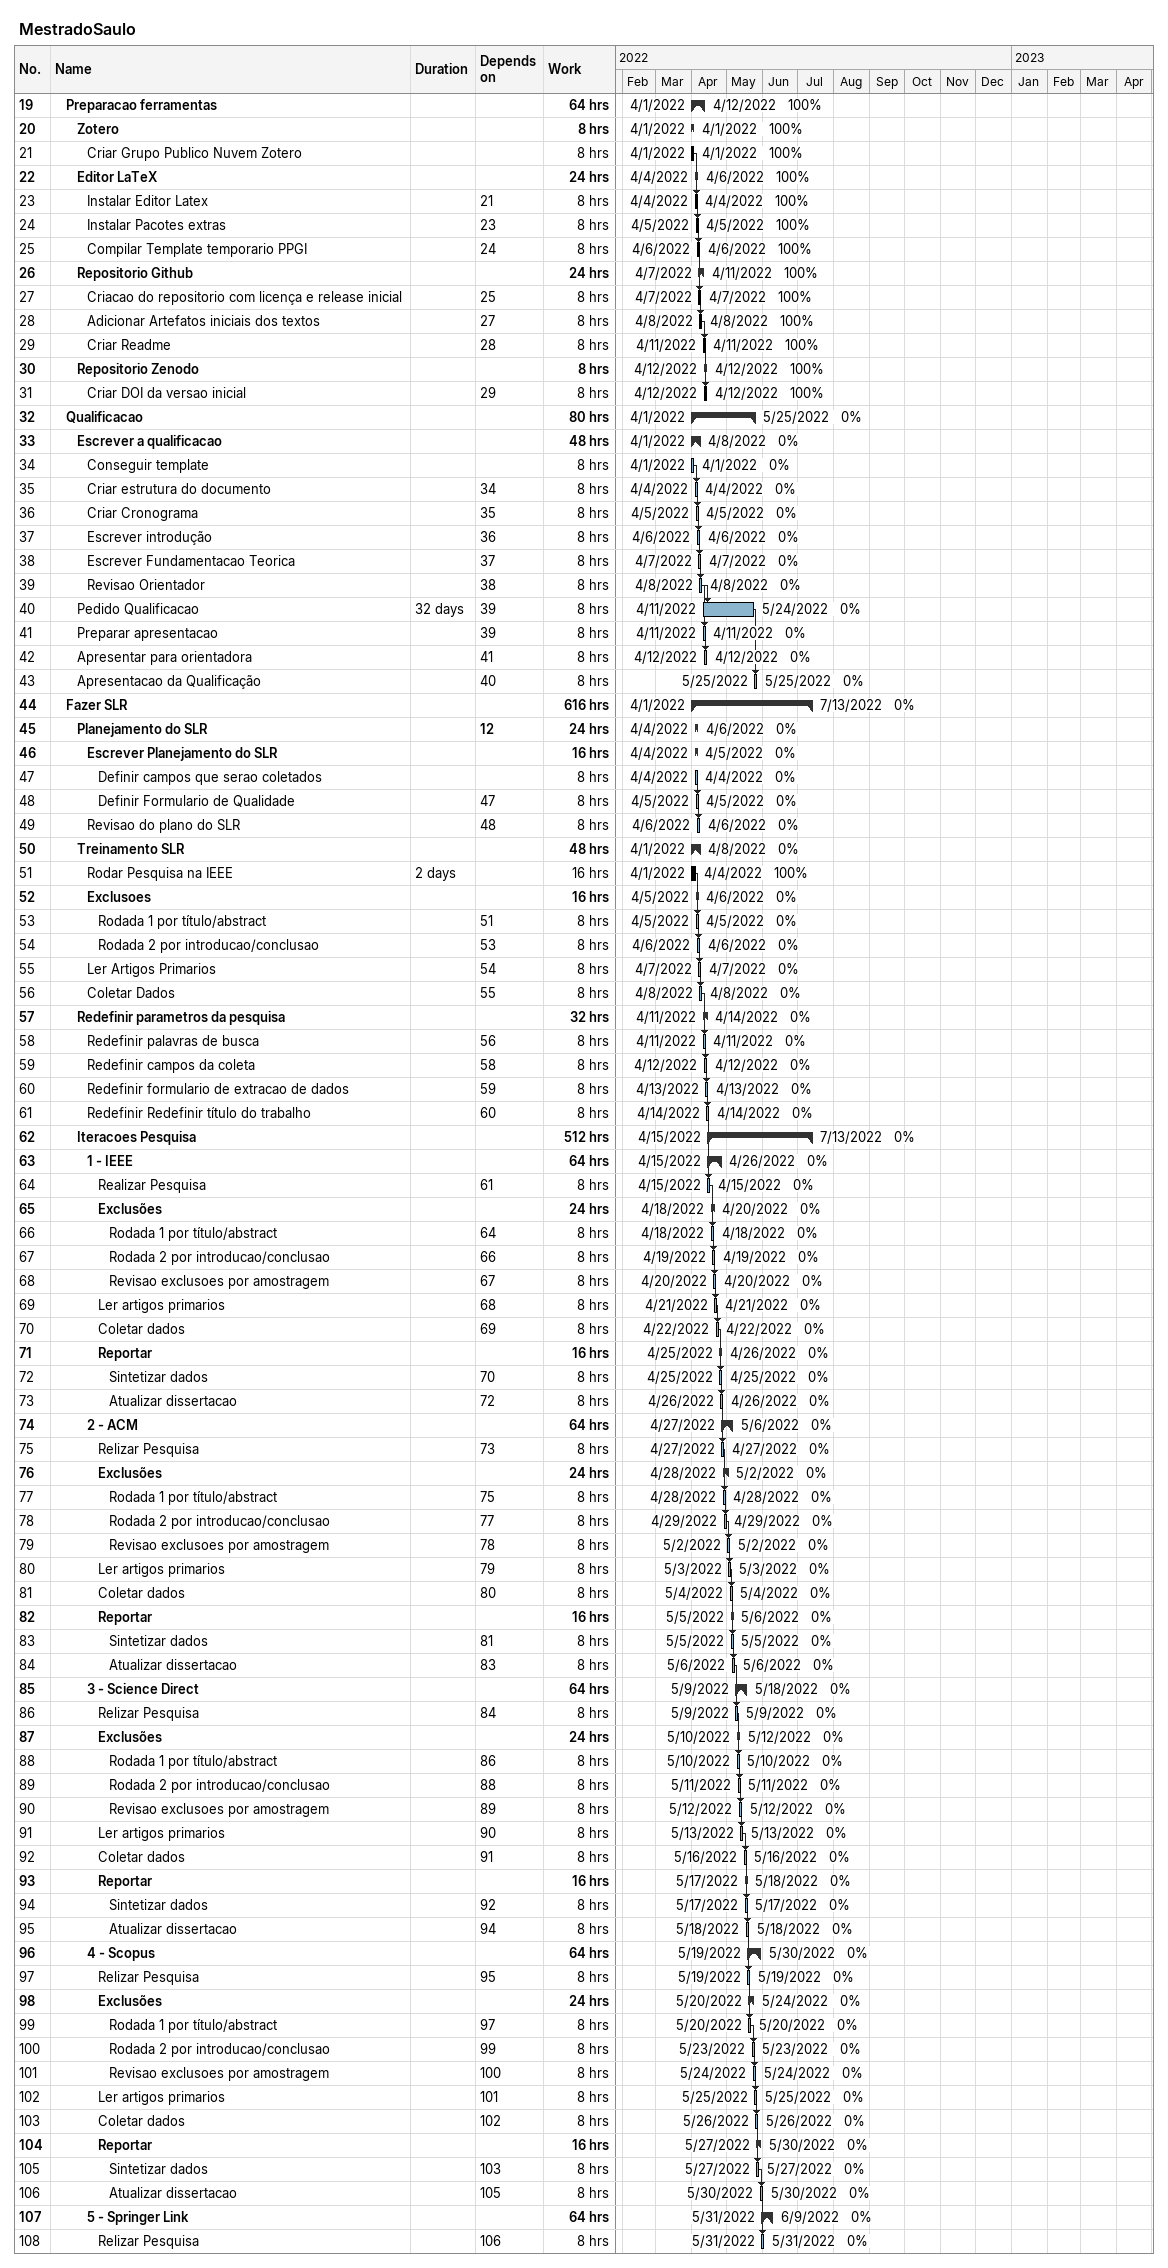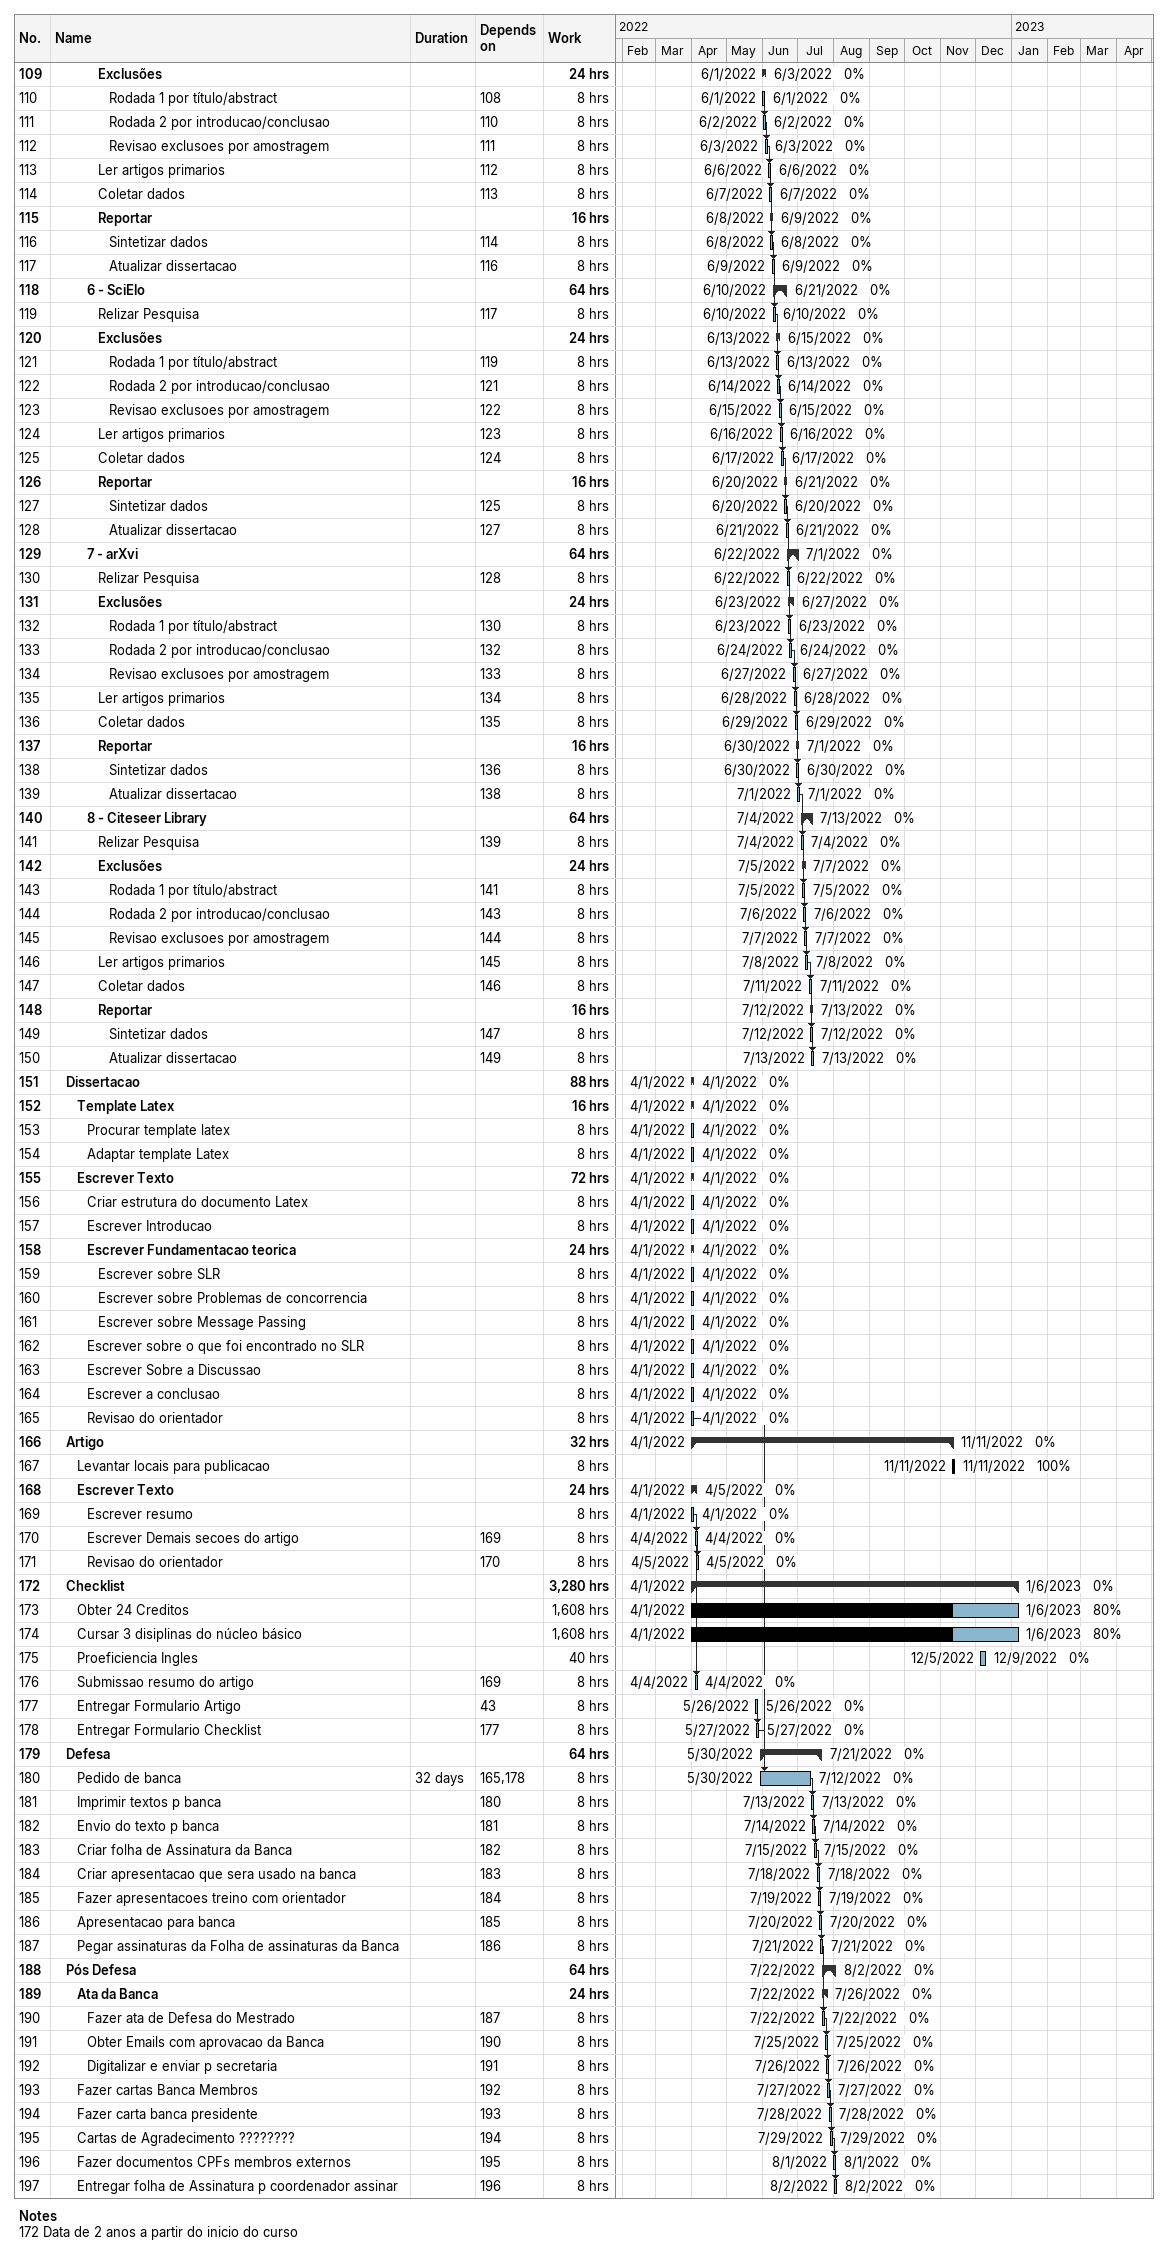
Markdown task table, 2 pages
MestradoSaulo

| ID | Level | Task | Duration | Start | Finish | Predecessors | % complete | Work (h) |
|---|---|---|---|---|---|---|---|---|
| 19 | 2 | **Preparacao ferramentas** |  | 2022-04-01 | 2022-04-12 |  | 100 | 64 |
| 20 | 3 | **Zotero** |  | 2022-04-01 | 2022-04-01 |  | 100 | 8 |
| 21 | 4 | Criar Grupo Publico Nuvem Zotero |  | 2022-04-01 | 2022-04-01 |  | 100 | 8 |
| 22 | 3 | **Editor LaTeX** |  | 2022-04-04 | 2022-04-06 |  | 100 | 24 |
| 23 | 4 | Instalar Editor Latex |  | 2022-04-04 | 2022-04-04 | 21 | 100 | 8 |
| 24 | 4 | Instalar Pacotes extras |  | 2022-04-05 | 2022-04-05 | 23 | 100 | 8 |
| 25 | 4 | Compilar Template temporario PPGI |  | 2022-04-06 | 2022-04-06 | 24 | 100 | 8 |
| 26 | 3 | **Repositorio Github** |  | 2022-04-07 | 2022-04-11 |  | 100 | 24 |
| 27 | 4 | Criacao do repositorio com licença e release inicial |  | 2022-04-07 | 2022-04-07 | 25 | 100 | 8 |
| 28 | 4 | Adicionar Artefatos iniciais dos textos |  | 2022-04-08 | 2022-04-08 | 27 | 100 | 8 |
| 29 | 4 | Criar Readme |  | 2022-04-11 | 2022-04-11 | 28 | 100 | 8 |
| 30 | 3 | **Repositorio Zenodo** |  | 2022-04-12 | 2022-04-12 |  | 100 | 8 |
| 31 | 4 | Criar DOI da versao inicial |  | 2022-04-12 | 2022-04-12 | 29 | 100 | 8 |
| 32 | 2 | **Qualificacao** |  | 2022-04-01 | 2022-05-25 |  | 0 | 80 |
| 33 | 3 | **Escrever a qualificacao** |  | 2022-04-01 | 2022-04-08 |  | 0 | 48 |
| 34 | 4 | Conseguir template |  | 2022-04-01 | 2022-04-01 |  | 0 | 8 |
| 35 | 4 | Criar estrutura do documento |  | 2022-04-04 | 2022-04-04 | 34 | 0 | 8 |
| 36 | 4 | Criar Cronograma |  | 2022-04-05 | 2022-04-05 | 35 | 0 | 8 |
| 37 | 4 | Escrever introdução |  | 2022-04-06 | 2022-04-06 | 36 | 0 | 8 |
| 38 | 4 | Escrever Fundamentacao Teorica |  | 2022-04-07 | 2022-04-07 | 37 | 0 | 8 |
| 39 | 4 | Revisao Orientador |  | 2022-04-08 | 2022-04-08 | 38 | 0 | 8 |
| 40 | 3 | Pedido Qualificacao | 32d | 2022-04-11 | 2022-05-24 | 39 | 0 | 8 |
| 41 | 3 | Preparar apresentacao |  | 2022-04-11 | 2022-04-11 | 39 | 0 | 8 |
| 42 | 3 | Apresentar para orientadora |  | 2022-04-12 | 2022-04-12 | 41 | 0 | 8 |
| 43 | 3 | Apresentacao da Qualificação |  | 2022-05-25 | 2022-05-25 | 40 | 0 | 8 |
| 44 | 2 | **Fazer SLR** |  | 2022-04-01 | 2022-07-13 |  | 0 | 616 |
| 45 | 3 | **Planejamento do SLR** |  | 2022-04-04 | 2022-04-06 | 12 | 0 | 24 |
| 46 | 4 | **Escrever Planejamento do SLR** |  | 2022-04-04 | 2022-04-05 |  | 0 | 16 |
| 47 | 5 | Definir campos que serao coletados |  | 2022-04-04 | 2022-04-04 |  | 0 | 8 |
| 48 | 5 | Definir Formulario de Qualidade |  | 2022-04-05 | 2022-04-05 | 47 | 0 | 8 |
| 49 | 4 | Revisao do plano do SLR |  | 2022-04-06 | 2022-04-06 | 48 | 0 | 8 |
| 50 | 3 | **Treinamento SLR** |  | 2022-04-01 | 2022-04-08 |  | 0 | 48 |
| 51 | 4 | Rodar Pesquisa na IEEE | 2d | 2022-04-01 | 2022-04-04 |  | 100 | 16 |
| 52 | 4 | **Exclusoes** |  | 2022-04-05 | 2022-04-06 |  | 0 | 16 |
| 53 | 5 | Rodada 1 por título/abstract |  | 2022-04-05 | 2022-04-05 | 51 | 0 | 8 |
| 54 | 5 | Rodada 2 por introducao/conclusao |  | 2022-04-06 | 2022-04-06 | 53 | 0 | 8 |
| 55 | 4 | Ler Artigos Primarios |  | 2022-04-07 | 2022-04-07 | 54 | 0 | 8 |
| 56 | 4 | Coletar Dados |  | 2022-04-08 | 2022-04-08 | 55 | 0 | 8 |
| 57 | 3 | **Redefinir parametros da pesquisa** |  | 2022-04-11 | 2022-04-14 |  | 0 | 32 |
| 58 | 4 | Redefinir palavras de busca |  | 2022-04-11 | 2022-04-11 | 56 | 0 | 8 |
| 59 | 4 | Redefinir campos da coleta |  | 2022-04-12 | 2022-04-12 | 58 | 0 | 8 |
| 60 | 4 | Redefinir formulario de extracao de dados |  | 2022-04-13 | 2022-04-13 | 59 | 0 | 8 |
| 61 | 4 | Redefinir Redefinir título do trabalho |  | 2022-04-14 | 2022-04-14 | 60 | 0 | 8 |
| 62 | 3 | **Iteracoes Pesquisa** |  | 2022-04-15 | 2022-07-13 |  | 0 | 512 |
| 63 | 4 | **1 - IEEE** |  | 2022-04-15 | 2022-04-26 |  | 0 | 64 |
| 64 | 5 | Realizar Pesquisa |  | 2022-04-15 | 2022-04-15 | 61 | 0 | 8 |
| 65 | 5 | **Exclusões** |  | 2022-04-18 | 2022-04-20 |  | 0 | 24 |
| 66 | 6 | Rodada 1 por título/abstract |  | 2022-04-18 | 2022-04-18 | 64 | 0 | 8 |
| 67 | 6 | Rodada 2 por introducao/conclusao |  | 2022-04-19 | 2022-04-19 | 66 | 0 | 8 |
| 68 | 6 | Revisao exclusoes por amostragem |  | 2022-04-20 | 2022-04-20 | 67 | 0 | 8 |
| 69 | 5 | Ler artigos primarios |  | 2022-04-21 | 2022-04-21 | 68 | 0 | 8 |
| 70 | 5 | Coletar dados |  | 2022-04-22 | 2022-04-22 | 69 | 0 | 8 |
| 71 | 5 | **Reportar** |  | 2022-04-25 | 2022-04-26 |  | 0 | 16 |
| 72 | 6 | Sintetizar dados |  | 2022-04-25 | 2022-04-25 | 70 | 0 | 8 |
| 73 | 6 | Atualizar dissertacao |  | 2022-04-26 | 2022-04-26 | 72 | 0 | 8 |
| 74 | 4 | **2 - ACM** |  | 2022-04-27 | 2022-05-06 |  | 0 | 64 |
| 75 | 5 | Relizar Pesquisa |  | 2022-04-27 | 2022-04-27 | 73 | 0 | 8 |
| 76 | 5 | **Exclusões** |  | 2022-04-28 | 2022-05-02 |  | 0 | 24 |
| 77 | 6 | Rodada 1 por título/abstract |  | 2022-04-28 | 2022-04-28 | 75 | 0 | 8 |
| 78 | 6 | Rodada 2 por introducao/conclusao |  | 2022-04-29 | 2022-04-29 | 77 | 0 | 8 |
| 79 | 6 | Revisao exclusoes por amostragem |  | 2022-05-02 | 2022-05-02 | 78 | 0 | 8 |
| 80 | 5 | Ler artigos primarios |  | 2022-05-03 | 2022-05-03 | 79 | 0 | 8 |
| 81 | 5 | Coletar dados |  | 2022-05-04 | 2022-05-04 | 80 | 0 | 8 |
| 82 | 5 | **Reportar** |  | 2022-05-05 | 2022-05-06 |  | 0 | 16 |
| 83 | 6 | Sintetizar dados |  | 2022-05-05 | 2022-05-05 | 81 | 0 | 8 |
| 84 | 6 | Atualizar dissertacao |  | 2022-05-06 | 2022-05-06 | 83 | 0 | 8 |
| 85 | 4 | **3 - Science Direct** |  | 2022-05-09 | 2022-05-18 |  | 0 | 64 |
| 86 | 5 | Relizar Pesquisa |  | 2022-05-09 | 2022-05-09 | 84 | 0 | 8 |
| 87 | 5 | **Exclusões** |  | 2022-05-10 | 2022-05-12 |  | 0 | 24 |
| 88 | 6 | Rodada 1 por título/abstract |  | 2022-05-10 | 2022-05-10 | 86 | 0 | 8 |
| 89 | 6 | Rodada 2 por introducao/conclusao |  | 2022-05-11 | 2022-05-11 | 88 | 0 | 8 |
| 90 | 6 | Revisao exclusoes por amostragem |  | 2022-05-12 | 2022-05-12 | 89 | 0 | 8 |
| 91 | 5 | Ler artigos primarios |  | 2022-05-13 | 2022-05-13 | 90 | 0 | 8 |
| 92 | 5 | Coletar dados |  | 2022-05-16 | 2022-05-16 | 91 | 0 | 8 |
| 93 | 5 | **Reportar** |  | 2022-05-17 | 2022-05-18 |  | 0 | 16 |
| 94 | 6 | Sintetizar dados |  | 2022-05-17 | 2022-05-17 | 92 | 0 | 8 |
| 95 | 6 | Atualizar dissertacao |  | 2022-05-18 | 2022-05-18 | 94 | 0 | 8 |
| 96 | 4 | **4 - Scopus** |  | 2022-05-19 | 2022-05-30 |  | 0 | 64 |
| 97 | 5 | Relizar Pesquisa |  | 2022-05-19 | 2022-05-19 | 95 | 0 | 8 |
| 98 | 5 | **Exclusões** |  | 2022-05-20 | 2022-05-24 |  | 0 | 24 |
| 99 | 6 | Rodada 1 por título/abstract |  | 2022-05-20 | 2022-05-20 | 97 | 0 | 8 |
| 100 | 6 | Rodada 2 por introducao/conclusao |  | 2022-05-23 | 2022-05-23 | 99 | 0 | 8 |
| 101 | 6 | Revisao exclusoes por amostragem |  | 2022-05-24 | 2022-05-24 | 100 | 0 | 8 |
| 102 | 5 | Ler artigos primarios |  | 2022-05-25 | 2022-05-25 | 101 | 0 | 8 |
| 103 | 5 | Coletar dados |  | 2022-05-26 | 2022-05-26 | 102 | 0 | 8 |
| 104 | 5 | **Reportar** |  | 2022-05-27 | 2022-05-30 |  | 0 | 16 |
| 105 | 6 | Sintetizar dados |  | 2022-05-27 | 2022-05-27 | 103 | 0 | 8 |
| 106 | 6 | Atualizar dissertacao |  | 2022-05-30 | 2022-05-30 | 105 | 0 | 8 |
| 107 | 4 | **5 - Springer Link** |  | 2022-05-31 | 2022-06-09 |  | 0 | 64 |
| 108 | 5 | Relizar Pesquisa |  | 2022-05-31 | 2022-05-31 | 106 | 0 | 8 |
| 109 | 5 | **Exclusões** |  | 2022-06-01 | 2022-06-03 |  | 0 | 24 |
| 110 | 6 | Rodada 1 por título/abstract |  | 2022-06-01 | 2022-06-01 | 108 | 0 | 8 |
| 111 | 6 | Rodada 2 por introducao/conclusao |  | 2022-06-02 | 2022-06-02 | 110 | 0 | 8 |
| 112 | 6 | Revisao exclusoes por amostragem |  | 2022-06-03 | 2022-06-03 | 111 | 0 | 8 |
| 113 | 5 | Ler artigos primarios |  | 2022-06-06 | 2022-06-06 | 112 | 0 | 8 |
| 114 | 5 | Coletar dados |  | 2022-06-07 | 2022-06-07 | 113 | 0 | 8 |
| 115 | 5 | **Reportar** |  | 2022-06-08 | 2022-06-09 |  | 0 | 16 |
| 116 | 6 | Sintetizar dados |  | 2022-06-08 | 2022-06-08 | 114 | 0 | 8 |
| 117 | 6 | Atualizar dissertacao |  | 2022-06-09 | 2022-06-09 | 116 | 0 | 8 |
| 118 | 4 | **6 - SciElo** |  | 2022-06-10 | 2022-06-21 |  | 0 | 64 |
| 119 | 5 | Relizar Pesquisa |  | 2022-06-10 | 2022-06-10 | 117 | 0 | 8 |
| 120 | 5 | **Exclusões** |  | 2022-06-13 | 2022-06-15 |  | 0 | 24 |
| 121 | 6 | Rodada 1 por título/abstract |  | 2022-06-13 | 2022-06-13 | 119 | 0 | 8 |
| 122 | 6 | Rodada 2 por introducao/conclusao |  | 2022-06-14 | 2022-06-14 | 121 | 0 | 8 |
| 123 | 6 | Revisao exclusoes por amostragem |  | 2022-06-15 | 2022-06-15 | 122 | 0 | 8 |
| 124 | 5 | Ler artigos primarios |  | 2022-06-16 | 2022-06-16 | 123 | 0 | 8 |
| 125 | 5 | Coletar dados |  | 2022-06-17 | 2022-06-17 | 124 | 0 | 8 |
| 126 | 5 | **Reportar** |  | 2022-06-20 | 2022-06-21 |  | 0 | 16 |
| 127 | 6 | Sintetizar dados |  | 2022-06-20 | 2022-06-20 | 125 | 0 | 8 |
| 128 | 6 | Atualizar dissertacao |  | 2022-06-21 | 2022-06-21 | 127 | 0 | 8 |
| 129 | 4 | **7 - arXvi** |  | 2022-06-22 | 2022-07-01 |  | 0 | 64 |
| 130 | 5 | Relizar Pesquisa |  | 2022-06-22 | 2022-06-22 | 128 | 0 | 8 |
| 131 | 5 | **Exclusões** |  | 2022-06-23 | 2022-06-27 |  | 0 | 24 |
| 132 | 6 | Rodada 1 por título/abstract |  | 2022-06-23 | 2022-06-23 | 130 | 0 | 8 |
| 133 | 6 | Rodada 2 por introducao/conclusao |  | 2022-06-24 | 2022-06-24 | 132 | 0 | 8 |
| 134 | 6 | Revisao exclusoes por amostragem |  | 2022-06-27 | 2022-06-27 | 133 | 0 | 8 |
| 135 | 5 | Ler artigos primarios |  | 2022-06-28 | 2022-06-28 | 134 | 0 | 8 |
| 136 | 5 | Coletar dados |  | 2022-06-29 | 2022-06-29 | 135 | 0 | 8 |
| 137 | 5 | **Reportar** |  | 2022-06-30 | 2022-07-01 |  | 0 | 16 |
| 138 | 6 | Sintetizar dados |  | 2022-06-30 | 2022-06-30 | 136 | 0 | 8 |
| 139 | 6 | Atualizar dissertacao |  | 2022-07-01 | 2022-07-01 | 138 | 0 | 8 |
| 140 | 4 | **8 - Citeseer Library** |  | 2022-07-04 | 2022-07-13 |  | 0 | 64 |
| 141 | 5 | Relizar Pesquisa |  | 2022-07-04 | 2022-07-04 | 139 | 0 | 8 |
| 142 | 5 | **Exclusões** |  | 2022-07-05 | 2022-07-07 |  | 0 | 24 |
| 143 | 6 | Rodada 1 por título/abstract |  | 2022-07-05 | 2022-07-05 | 141 | 0 | 8 |
| 144 | 6 | Rodada 2 por introducao/conclusao |  | 2022-07-06 | 2022-07-06 | 143 | 0 | 8 |
| 145 | 6 | Revisao exclusoes por amostragem |  | 2022-07-07 | 2022-07-07 | 144 | 0 | 8 |
| 146 | 5 | Ler artigos primarios |  | 2022-07-08 | 2022-07-08 | 145 | 0 | 8 |
| 147 | 5 | Coletar dados |  | 2022-07-11 | 2022-07-11 | 146 | 0 | 8 |
| 148 | 5 | **Reportar** |  | 2022-07-12 | 2022-07-13 |  | 0 | 16 |
| 149 | 6 | Sintetizar dados |  | 2022-07-12 | 2022-07-12 | 147 | 0 | 8 |
| 150 | 6 | Atualizar dissertacao |  | 2022-07-13 | 2022-07-13 | 149 | 0 | 8 |
| 151 | 2 | **Dissertacao** |  | 2022-04-01 | 2022-04-01 |  | 0 | 88 |
| 152 | 3 | **Template Latex** |  | 2022-04-01 | 2022-04-01 |  | 0 | 16 |
| 153 | 4 | Procurar template latex |  | 2022-04-01 | 2022-04-01 |  | 0 | 8 |
| 154 | 4 | Adaptar template Latex |  | 2022-04-01 | 2022-04-01 |  | 0 | 8 |
| 155 | 3 | **Escrever Texto** |  | 2022-04-01 | 2022-04-01 |  | 0 | 72 |
| 156 | 4 | Criar estrutura do documento Latex |  | 2022-04-01 | 2022-04-01 |  | 0 | 8 |
| 157 | 4 | Escrever Introducao |  | 2022-04-01 | 2022-04-01 |  | 0 | 8 |
| 158 | 4 | **Escrever Fundamentacao teorica** |  | 2022-04-01 | 2022-04-01 |  | 0 | 24 |
| 159 | 5 | Escrever sobre SLR |  | 2022-04-01 | 2022-04-01 |  | 0 | 8 |
| 160 | 5 | Escrever sobre Problemas de concorrencia |  | 2022-04-01 | 2022-04-01 |  | 0 | 8 |
| 161 | 5 | Escrever sobre Message Passing |  | 2022-04-01 | 2022-04-01 |  | 0 | 8 |
| 162 | 4 | Escrever sobre o que foi encontrado no SLR |  | 2022-04-01 | 2022-04-01 |  | 0 | 8 |
| 163 | 4 | Escrever Sobre a Discussao |  | 2022-04-01 | 2022-04-01 |  | 0 | 8 |
| 164 | 4 | Escrever a conclusao |  | 2022-04-01 | 2022-04-01 |  | 0 | 8 |
| 165 | 4 | Revisao do orientador |  | 2022-04-01 | 2022-04-01 |  | 0 | 8 |
| 166 | 2 | **Artigo** |  | 2022-04-01 | 2022-11-11 |  | 0 | 32 |
| 167 | 3 | Levantar locais para publicacao |  | 2022-11-11 | 2022-11-11 |  | 100 | 8 |
| 168 | 3 | **Escrever Texto** |  | 2022-04-01 | 2022-04-05 |  | 0 | 24 |
| 169 | 4 | Escrever resumo |  | 2022-04-01 | 2022-04-01 |  | 0 | 8 |
| 170 | 4 | Escrever Demais secoes do artigo |  | 2022-04-04 | 2022-04-04 | 169 | 0 | 8 |
| 171 | 4 | Revisao do orientador |  | 2022-04-05 | 2022-04-05 | 170 | 0 | 8 |
| 172 | 2 | **Checklist** |  | 2022-04-01 | 2023-01-06 |  | 0 | 3280 |
| 173 | 3 | Obter 24 Creditos |  | 2022-04-01 | 2023-01-06 |  | 80 | 1608 |
| 174 | 3 | Cursar 3 disiplinas do núcleo básico |  | 2022-04-01 | 2023-01-06 |  | 80 | 1608 |
| 175 | 3 | Proeficiencia Ingles |  | 2022-12-05 | 2022-12-09 |  | 0 | 40 |
| 176 | 3 | Submissao resumo do artigo |  | 2022-04-04 | 2022-04-04 | 169 | 0 | 8 |
| 177 | 3 | Entregar Formulario Artigo |  | 2022-05-26 | 2022-05-26 | 43 | 0 | 8 |
| 178 | 3 | Entregar Formulario Checklist |  | 2022-05-27 | 2022-05-27 | 177 | 0 | 8 |
| 179 | 2 | **Defesa** |  | 2022-05-30 | 2022-07-21 |  | 0 | 64 |
| 180 | 3 | Pedido de banca | 32d | 2022-05-30 | 2022-07-12 | 165, 178 | 0 | 8 |
| 181 | 3 | Imprimir textos p banca |  | 2022-07-13 | 2022-07-13 | 180 | 0 | 8 |
| 182 | 3 | Envio do texto p banca |  | 2022-07-14 | 2022-07-14 | 181 | 0 | 8 |
| 183 | 3 | Criar folha de Assinatura da Banca |  | 2022-07-15 | 2022-07-15 | 182 | 0 | 8 |
| 184 | 3 | Criar apresentacao que sera usado na banca |  | 2022-07-18 | 2022-07-18 | 183 | 0 | 8 |
| 185 | 3 | Fazer apresentacoes treino com orientador |  | 2022-07-19 | 2022-07-19 | 184 | 0 | 8 |
| 186 | 3 | Apresentacao para banca |  | 2022-07-20 | 2022-07-20 | 185 | 0 | 8 |
| 187 | 3 | Pegar assinaturas da Folha de assinaturas da Banca |  | 2022-07-21 | 2022-07-21 | 186 | 0 | 8 |
| 188 | 2 | **Pós Defesa** |  | 2022-07-22 | 2022-08-02 |  | 0 | 64 |
| 189 | 3 | **Ata da Banca** |  | 2022-07-22 | 2022-07-26 |  | 0 | 24 |
| 190 | 4 | Fazer ata de Defesa do Mestrado |  | 2022-07-22 | 2022-07-22 | 187 | 0 | 8 |
| 191 | 4 | Obter Emails com aprovacao da Banca |  | 2022-07-25 | 2022-07-25 | 190 | 0 | 8 |
| 192 | 4 | Digitalizar e enviar p secretaria |  | 2022-07-26 | 2022-07-26 | 191 | 0 | 8 |
| 193 | 3 | Fazer cartas Banca Membros |  | 2022-07-27 | 2022-07-27 | 192 | 0 | 8 |
| 194 | 3 | Fazer carta banca presidente |  | 2022-07-28 | 2022-07-28 | 193 | 0 | 8 |
| 195 | 3 | Cartas de Agradecimento ???????? |  | 2022-07-29 | 2022-07-29 | 194 | 0 | 8 |
| 196 | 3 | Fazer documentos CPFs membros externos |  | 2022-08-01 | 2022-08-01 | 195 | 0 | 8 |
| 197 | 3 | Entregar folha de Assinatura p coordenador assinar |  | 2022-08-02 | 2022-08-02 | 196 | 0 | 8 |

Notes
- 172: Data de 2 anos a partir do inicio do curso
